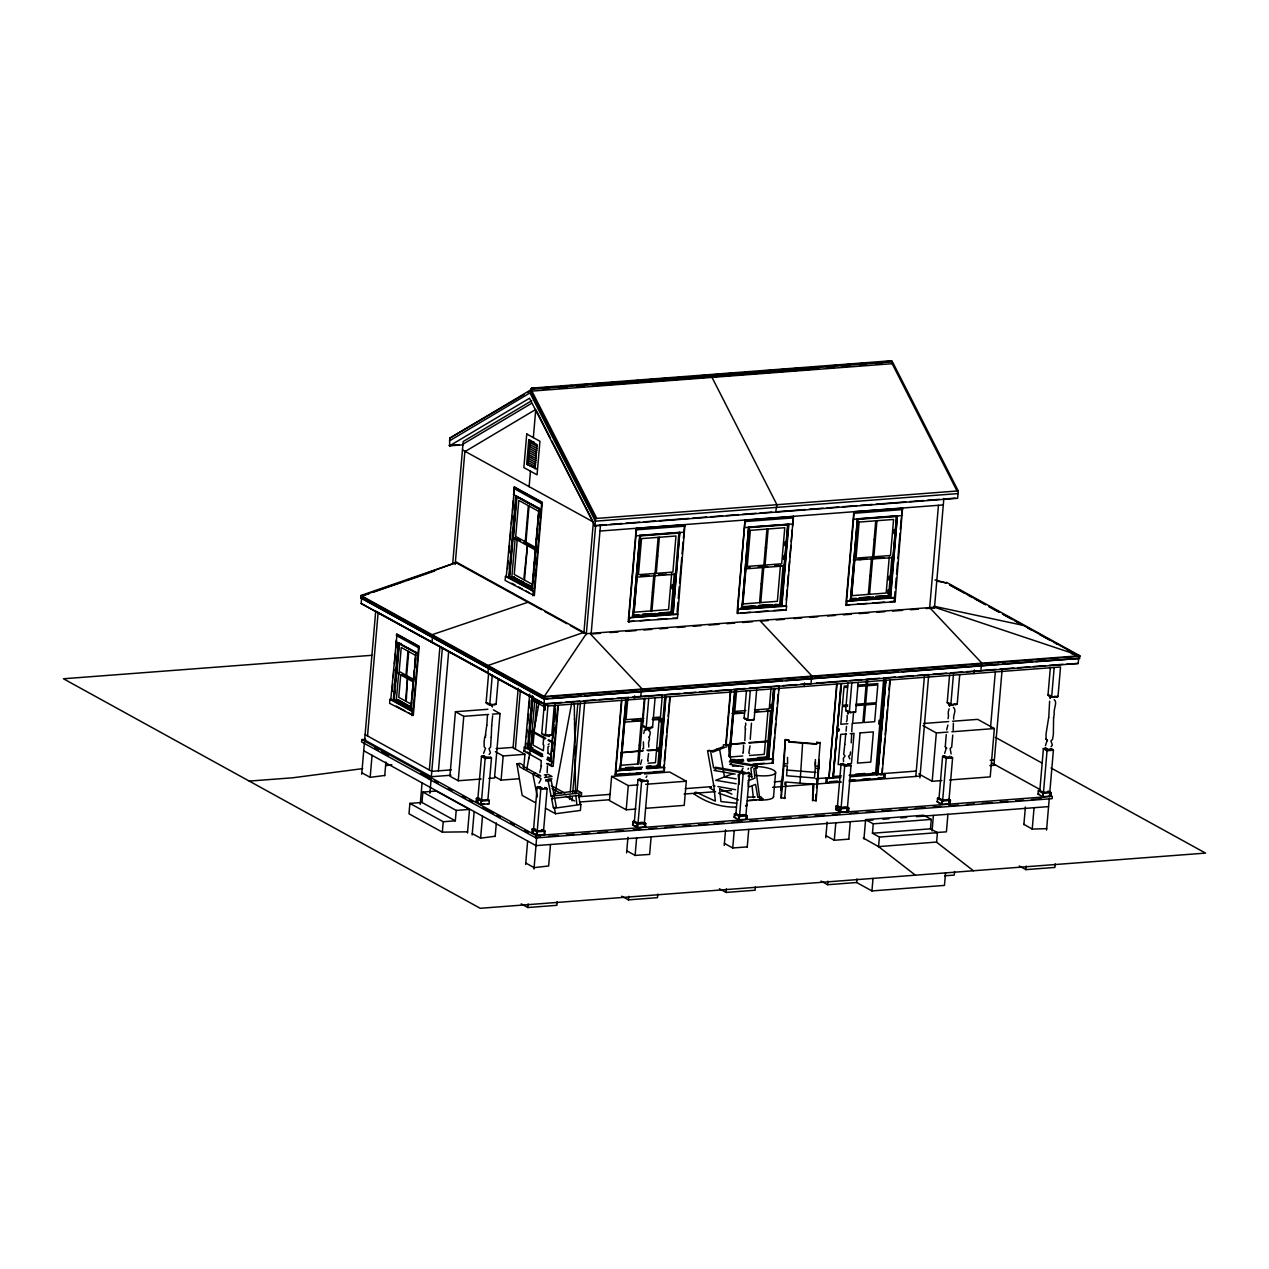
<?xml version="1.0" encoding="UTF-8"?>
<svg xmlns="http://www.w3.org/2000/svg" width="1269" height="1269" viewBox="0 0 1269 1269"><rect width="100%" height="100%" fill="white"/><g stroke="black" fill="none" stroke-linecap="round" stroke-linejoin="round"><path stroke-width="1.5" d="M851.705 733.831L851.213 742.809M953.178 730.389L953.384 723.171M553.3 793.997L577.712 790.65L581.535 792.76L581.488 795.092L551.587 798.534L553.379 807.655L554.41 808.226L580.901 804.451L580.393 810.447L555.489 813.73L545.496 808.226M739.779 774.836L739.827 772.456L741.572 771.774L715.351 767.206M711.401 751.28L723.647 746.537L723.346 744.84L728.12 744.538L731.087 761.114L757.323 765.683L757.276 768.062L753.881 768.459L754.928 778.151L747.933 780.863M492.658 715.779L491.674 725.662M852.213 723.425L851.785 731.578M953.669 719.142C952.892 714.717 957 710.545 953.4 707.309M815.919 794.299L816.078 801.009L818.759 768.411M477.572 802.103L477.699 798.042L481.57 800.089L488.137 799.629L489.295 800.485L488.993 803.848L480.84 804.467L476.145 801.881L476.446 798.534L477.699 798.042L476.145 801.881L477.572 802.103L481.49 756.451L483.505 755.801M547.161 772.599L547.383 767.586M784.845 784.639L784.988 782.101M812.874 784.337L812.588 800.723L813.952 784.29L786.066 782.053L784.702 798.502L784.48 797.44M816.744 742.698L820.234 742.968L816.728 742.079L816.586 743.824L788.699 741.588L788.842 739.859L785.352 739.573L781.26 790.682L781.672 780.261L781.498 781.815L781.212 798.217L781.53 794.949M785.352 739.573L783.909 766.032L787.383 765.905L786.59 775.756L814.476 777.976L815.269 768.142L818.759 768.824L818.886 759.877M817.855 771.996L820.202 742.365M781.514 794.965L783.893 765.619M800.009 783.179L802.642 742.714M816.586 787.652L817.379 777.929M360.682 598.175L360.919 595.494L456.824 562.357L586.341 633.707L934.523 607.216L1079.792 655.74L1079.554 658.421L544.036 699.156L361.268 598.127M1078.666 657.961L1078.19 663.481L543.846 704.136L361.173 603.521L361.649 598M361.792 739.573L361.586 741.921L535.93 837.937L1052.144 798.661L1052.334 796.313L536.137 835.573L361.792 739.573L365.694 739.272M361.713 774.169L364.441 742.349M367.534 735.972L378.13 612.451M370.215 776.818L372.055 755.325M390.82 699.251L397.007 634.103L419.23 646.333L413.297 715.478L389.631 703.343L389.9 699.409L390.82 699.251L411.219 710.117L411.806 702.423M384.729 775.708L385.903 762.034M392.089 691.383L392.771 683.483M393.279 677.567L393.945 669.651M394.469 663.735L395.309 653.852M395.817 647.92L396.499 640.02M393.247 700.599L398.196 642.875L416.169 652.393M397.403 658.214L398.72 642.828L397.483 658.214M414.265 670.365L410.855 709.26L394.183 700.076L399.021 643.684L416.058 652.837M414.392 672.316L413.551 682.04L396.896 672.856L399.386 643.669L401.21 643.526M396.372 699.917L398.704 672.649M400.671 675.171L398.767 697.316L411.315 704.232M405.953 675.171L408.015 651.187M406.651 675.568L408.713 651.568M405.699 699.267L407.603 677.059L406.239 701.44M396.404 634.151L418.627 646.381L413.044 711.497L410.617 710.164L416.089 652.393M414.598 666.479L415.597 654.804M412.298 696.649L413.123 687.021M414.773 667.78L415.677 658.151M411.87 715.589L412.124 711.655L413.044 711.497M421.974 802.468L422.878 792.062L456.206 810.415L455.317 820.821L421.974 802.468L409.887 803.388L408.999 813.794L442.342 832.147L467.595 831.829M432.491 637.022L432.015 642.542L432.935 642.479M463.391 444.784L449.607 445.831L449.718 438.17L530.204 390.233L595.573 518.498L594.939 525.889L957.619 498.289L958.254 490.913L892.868 362.633M420.229 804.356L422.069 782.878M429.35 770.013L439.946 646.508M429.905 793.315L431.127 779.071L420.864 773.424M442.373 647.84L431.333 776.723L364.647 740.001L375.703 611.119L547.938 705.992L1060.535 666.986L1057.997 696.522L1055.998 697.189M452.747 563.166L463.185 441.517L531.743 400.687M455.174 564.515L464.882 451.256M438.439 770.854L448.591 652.393M456.824 562.357L406.968 580.25M442.342 832.147L443.23 821.741L409.887 803.388M487.883 709.276L455.428 711.735L449.908 776.184L458.236 780.768L481.157 779.023M458.236 780.768L463.772 716.335L455.428 711.735M467.484 833.019L469.514 809.4L436.171 791.047L422.878 792.062M472.147 835.002L474.162 811.557M488.406 667.811L487.93 673.331L544.227 703.772L561.929 702.423M488.628 673.22L486.09 702.756L487.185 703.883M483.568 753.437L485.519 748.298L484.155 746.791L484.139 741.699L484.726 737.226L485.646 737.178M484.393 803.864L480.84 804.467L481.57 800.089M481.395 802.214L485.139 758.465L484.06 757.339M491.658 705.12L489.739 704.771L492.277 675.235M480.65 837.635L482.506 816.157M506.299 576.364L514.548 487.042L542.339 502.334L534.344 595.653L505.125 580.456L505.459 576.427L509.329 577.649M507.552 568.686L508.219 560.898M508.885 553.125L509.551 545.353M510.059 539.515L510.725 531.743M511.391 523.97L512.057 516.197M512.549 510.36L513.39 500.652M513.882 494.815L514.548 487.042M487.899 799.819L491.484 757.99L490.405 756.863M498.289 678.677L496.084 704.279L494.085 704.929M508.726 577.696L515.753 495.814L539.277 508.377M512.676 538.659L509.25 577.665L532.25 590.275L539.198 508.393M512.93 534.757L516.356 495.767M538.706 510.836L531.885 589.419L509.662 577.189L516.562 496.623L538.802 508.869M535.629 550.127L513.406 537.882L516.943 496.607M493.371 709.894L500.034 713.575L494.513 778.008L488.787 778.452M517.34 538.342L514.246 574.429L532.457 584.454M531.584 388.124L531.885 391.09L892.155 363.695L892.313 361.855L891.837 360.713L531.584 388.124L530.807 390.503L527.412 392.518M526.698 464.2L536.248 468.705L526.698 464.2L528.761 440.042L534.138 442.231M495.164 836.525L496.338 822.867M527.904 464.105L529.982 439.946M519.227 778.738L501.096 780.118L503.174 755.959L495.354 751.66M529.125 486.709L530.458 471.196M533.345 437.631L535.756 409.443L465.231 451.447M525.255 541.736L528.348 505.649M525.953 542.117L529.046 506.03M523.954 577.807L527.587 543.989M524.494 580.076L527.428 545.908M535.026 468.784L537.104 444.626L528.761 440.042M513.104 747.52L518.18 688.29M515.341 749.313L520.417 690.13M527.952 602.252L432.11 634.706L432.459 637.339M532.853 582.487L533.678 572.731M534.011 568.829L534.852 559.09M536.184 543.481L535.359 553.236L536.105 545.432M537.485 528.507L536.517 539.595L537.437 529.839M532.917 582.487L533.599 574.683M534.09 568.829L534.931 559.074M505.459 576.427L534.075 591.671L541.736 502.381L513.945 487.09M541.308 760.654L523.875 751.026L524.303 747.076L528.158 748.298M525.128 747.013L529.665 694.08M523.653 769.173L524.922 754.309L512.422 747.425L496.1 748.662M525.556 749.027L526.064 743.174M526.556 737.305L527.222 729.501M527.73 723.631L528.57 713.86M529.078 708.007L529.744 700.187M527.555 748.345L532.092 695.428M529.173 736.543L528.094 748.313L542.894 756.419M529.427 732.625L531.695 707.134M531.949 703.216L532.536 697.331M542.244 755.356L528.491 747.822L532.885 696.538L528.57 747.822M544.893 707.071L532.932 700.472L533.266 696.522M536.866 700.932L533.075 745.077L543.322 750.709L543.814 745.077M525.636 864.459L527.65 841.014M531.822 832.638L532.108 829.291L533.377 828.8L537.231 830.846L543.592 830.354L544.956 831.243L544.671 834.605L536.501 835.224L531.822 832.638L535.677 834.193M544.306 698.616L544.227 703.772M533.25 832.861L537.168 787.208L539.166 786.558M542.846 734.64L541.768 733.514L544.29 703.978M557.154 901.736L556.853 905.32L527.825 907.525L528.142 903.94M539.801 772.456L541.451 765.715M541.213 760.718L541.038 766.095M543.116 744.697L543.751 737.178M535.93 837.937L536.137 835.573M536.501 835.224L537.231 830.846L536.898 834.875M533.979 869.043L536.708 837.223L540.642 836.921M537.215 831.068L540.8 789.223L539.722 788.097M547.336 735.877L545.416 735.528L547.938 705.992M549.08 735.211L548.969 736.559L549.509 735.449M547.97 753.088L547.97 746.87L548.938 746.346M543.56 830.576L547.161 788.747L546.067 787.621M554.283 705.501L551.761 735.037L549.747 735.687M557.789 705.469L552.903 762.304L550.476 760.972L555.346 704.121M553.839 724.551L550.794 760.068L547.304 758.18M554.093 720.618L555.188 708.768M551.841 751.121L552.681 741.334M553.871 727.613L553.03 737.416L553.934 727.597M555.203 711.925L554.363 721.728L555.124 713.876M551.92 751.121L552.602 743.285M552.903 762.304C550.968 761.812 550.572 767.856 553.173 766.286L558.36 705.723M550.492 844.504L548.652 865.981L534.09 867.631L525.763 863.031M569.607 799.47L569.908 795.901M570.241 791.951L577.855 703.153M583.851 633.326L593.384 522.019M572.033 800.818L572.335 797.233M572.684 793.284L580.456 702.518M586.278 634.659L595.653 525.303M577.078 790.984L584.692 702.201M590.513 634.072L642.177 689.019L641.606 691.526M591.1 634.326L600.523 524.605M640.623 774.233L611.61 776.438L609.532 800.612L626.204 809.796L635.88 809.051M659.579 767.253L664.639 767.38L664.29 771.409L615.116 774.645L621.477 700.393M628.234 621.588L636.229 528.285L684.927 524.795L677.456 618.304L628.234 621.588L634.04 621.144M641.432 769.157L615.798 770.806L621.858 700.234M677.757 614.339L628.916 617.749L636.578 528.475M616.322 771.171L615.941 775.089M629.107 621.984L629.44 618.13M625.728 699.727L620.033 770.473L626.077 699.917M632.85 617.257L639.83 535.344L679.772 532.33L673.046 614.402L677.281 614.069M626.315 700.551L620.398 769.601L641.67 767.983M640.417 535.994L633.517 616.544L672.205 613.609L678.883 532.932M624.792 721.125L621.001 765.27L638.83 763.906L642.622 719.777M637.212 576.142L634.119 612.213L668.573 609.596L671.666 573.509M627.806 698.584L625.998 719.697L643.827 718.333M634.373 699.409L634.69 695.824M626.204 809.796L628.282 785.622L611.61 776.438M626.6 852.895L627.949 837.27M641.781 689.368L640.639 696.443M637.625 764.001L641.4 719.872M650.743 610.96L653.836 574.873M642.622 718.428L644.287 698.933M651.949 610.865L655.042 574.778M655.058 573.429L658.151 537.358M634.373 821.392L637.958 779.547L639.973 778.896M644.938 698.283L642.574 725.852L643.653 726.963M656.263 573.334L659.357 537.263M657.786 894.09L657.485 897.659L628.472 899.864L628.774 896.295M643.431 741.873L643.557 748.631L642.669 748.805M645.175 728.898L645.318 730.325M637.308 827.562C635.388 822.074 642.717 821.202 645.762 823.581L645.477 826.944L637.308 827.562L632.628 824.977L632.914 821.614L634.389 821.17L638.037 823.169L637.688 827.198M635.103 855.528L636.61 837.952M638.021 823.391L641.606 781.561L640.528 780.435M648.142 728.2L646.207 727.851L648.745 698.315M649.538 729.247L649.093 730.627M648.681 747.013L648.776 745.426C647.634 741.112 650.823 739.256 648.903 737.035M648.538 753.564L647.713 760.353M648.062 761.368L647.666 760.305M644.208 824.818L647.951 781.069L646.873 779.943M655.09 697.839L652.567 727.375L650.553 728.025M659.245 718.508L655.454 762.653L648.062 763.208M662.259 695.967L660.451 717.064L653.059 717.635M657.961 751.565L658.294 747.631M660.499 721.966L660.832 718.016M671.92 588.753L672.253 584.819M651.124 836.842L649.617 854.418L635.119 855.401L626.791 850.817M670.936 612.911L674.315 573.588M647.428 767.507L659.071 766.65L664.94 695.523M665.638 696.697L659.626 767.285L646.286 768.268M673.046 614.402L679.724 532.314M659.928 767.444L665.971 696.887M663.639 769.014L663.973 765.096M664.306 761.194L665.305 749.471M665.638 745.553L666.479 735.798M666.812 731.88L667.827 720.158M668.16 716.255L669.826 696.713M677.091 612.086L677.916 602.363M678.249 598.476L679.248 586.817M679.581 582.915L681.754 557.646M682.087 553.76L683.087 542.101M683.42 538.215L684.419 526.556M664.163 767.126L670.206 696.554M644.493 773.947L669.635 772.028L686.307 781.212L684.229 805.371L645.54 808.321M725.757 744.871L730.452 690.162M726.122 744.887L730.817 690.003M786.59 606.17L737.733 609.485L745.03 520.004L737.035 613.308L786.209 610.088L786.59 606.17L781.498 605.932M729.04 756.15L734.545 691.446M748.631 527.063L741.953 609.152L748.631 527.063L788.874 524.224L781.847 606.122M729.342 756.324L735.068 690.193M729.532 757.371L735.243 690.273M746.013 567.862L742.92 603.949L777.374 601.316L780.467 565.244M736.607 690.304L734.799 711.417L745.886 710.577M724.234 845.471L725.567 829.847M755.404 886.666L755.103 890.235L726.09 892.44L726.391 888.871M747.251 846.883L732.736 847.978L734.228 830.529M735.925 813.667L739.51 771.822L741.524 771.171M746.473 690.558L744.11 718.127L745.204 719.237M743.571 745.315L743.285 752.152M738.859 819.837C736.94 814.349 744.268 813.477 747.314 815.856L747.013 819.219L738.859 819.837L734.164 817.252L734.465 813.889L735.941 813.445L739.589 815.444L739.24 819.473M739.573 815.666L743.158 773.836L742.079 772.71M749.678 720.475L747.758 720.126L750.296 690.59M759.544 602.68L762.637 566.593L758.941 566.878M763.859 565.149L766.952 529.078M760.75 602.585L763.843 566.497M750.233 739.288L751.47 723.171M765.064 565.07L768.157 528.983M749.614 753.643L748.805 752.945L750.074 745.839M745.76 817.093L749.503 773.344L748.424 772.218M756.641 690.114L754.103 719.65L752.105 720.3M747.235 846.994L748.742 829.418M768.046 710.228L764.255 754.373L749.487 755.499M771.06 687.687L769.252 708.8L754.484 709.91M770.68 710.323L766.619 757.688L747.282 759.148M770.854 708.388L771.187 704.438M779.737 604.631L783.116 565.324M783.607 559.47L783.956 555.536M784.797 545.702L785.13 541.768M754.309 712.258L771.726 710.926L773.582 689.226M745.458 568.877L784.147 565.942L787.684 524.652M748.488 759.83L767.888 758.37L773.757 689.305M749.884 764.906L773.138 763.081L773.44 759.116L768.379 758.973L774.439 688.417M788.525 524.034L781.545 605.947L737.733 609.485M768.728 759.163L774.788 688.607M774.455 737.289L772.266 762.685L773.091 763.145M774.788 733.371L775.613 723.6M775.962 719.697L776.961 707.975M777.294 704.073L778.135 694.302M778.468 690.384L778.801 686.481M786.225 599.92L787.05 590.196M787.383 586.31L788.398 574.651M788.731 570.764L789.556 561.041M789.889 557.154L790.888 545.48M791.221 541.593L792.221 529.934M792.554 526.048L793.395 516.324L786.082 605.805M772.964 758.846L779.182 686.323M773.535 796.678L775.613 772.504M804.229 686.497L804.53 683.055M811.652 676.44L811.002 683.801L800.612 684.277M826.912 782.529L827.245 778.5L826.214 777.913L825.865 781.942L826.912 782.529L840.443 781.498M836.652 684.197L828.974 777.929L833.21 777.611L841.252 683.721M828.974 777.929L837.032 683.912M825.786 837.746L827.118 822.122M845.836 605.043L853.831 511.724L902.545 508.25L895.073 601.76L845.836 605.043L849.707 604.742M895.359 597.778L846.534 601.205L854.18 511.915M840.95 683.547L833.21 777.611M832.861 777.421L841.458 684.039M850.452 600.713L857.479 518.815M858.018 519.449L851.118 599.999L889.807 597.049L896.66 516.483L895.454 515.801M854.814 559.581L851.721 595.669L886.174 593.051L889.268 556.964M945.548 872.882L944.469 885.413L871.946 890.933L856.654 882.51L827.642 884.715L827.943 881.146M848.802 839.158L834.304 840.252L835.795 822.804M839.57 811.081L837.143 809.749L841.046 764.097L843.06 763.446M848.025 682.833L845.662 710.402L846.74 711.528M843.552 761.559L843.314 758.386L845.075 755.927L843.711 754.436L844.757 744.427M846.074 731.118L846.518 726.423M840.395 812.112C838.492 806.624 845.804 805.752 848.85 808.131L848.564 811.494L840.395 812.112L835.716 809.527L836.001 806.164L837.477 805.72L841.125 807.718L840.792 811.748M841.109 807.941L844.694 766.111L843.615 764.985M851.229 712.766L849.31 712.401L851.832 682.865M853.609 711.623L852.609 723.362L862.888 722.584L864.395 704.961L855.829 705.612M847.137 811.272L847.708 807.274L848.564 811.494L847.137 811.272L851.039 765.619L849.96 764.493M858.177 682.389L855.655 711.925L853.64 712.575M868.345 594.4L871.438 558.312M869.566 594.304L872.66 558.233M872.66 556.885L875.753 520.798M848.787 839.269L850.293 821.693M873.865 556.79L876.958 520.702M866.489 680.581L866.156 684.483L857.59 685.133M867.695 680.485L867.361 684.403L877.942 683.594M856.654 882.51L856.972 878.925M863.967 838.904L865.617 819.631L923.642 815.221L931.287 819.425L930.478 828.831L937.426 832.654L936.617 842.045L878.576 846.629L863.317 838.048M887.665 593.813L888.014 589.895M888.855 580.06L889.188 576.126M888.538 596.351L891.917 557.043M893.931 533.503L894.264 529.57M878.719 724.107L879.052 720.221M853.228 560.026L892.948 557.662L896.485 516.388M894.883 597.525L890.315 597.651L897.326 515.753L857.432 518.799L850.42 600.681M883.605 679.962L875.594 773.297L849.104 775.311M890.648 597.842L897.373 515.785M876.895 775.058L885.159 678.788M937.426 832.654L879.401 837.064L872.453 833.241L873.262 823.835L865.617 819.631M890.235 679.867L882.161 773.884L877.593 774.011L878.1 768.142M878.434 764.239L880.607 738.812M880.94 734.894L881.955 723.156M882.288 719.253L883.129 709.466M883.462 705.548L885.635 680.121L877.64 774.042M877.942 774.201L885.984 680.311M895.073 601.76L894.201 601.363L895.026 591.64M895.359 587.753L896.2 578.029M896.533 574.143L897.532 562.484M897.865 558.598L900.022 533.329M900.356 529.443L901.355 517.768M901.688 513.882L902.545 508.25M882.32 767.84L882.161 773.884M882.653 763.938L884.826 738.606M885.159 734.719L887.332 709.371M887.665 705.485L888.506 695.729M888.998 689.892L889.839 680.152M871.946 890.933L873.009 878.402M884.937 778.103L883.89 777.532L884.239 773.503L885.286 774.074L884.937 778.103L850.119 780.752M878.592 846.471L879.401 837.064M929.606 608.581L938.457 505.3M915.821 776.438L924.403 676.361M930.24 608.232L981.889 663.179L981.318 665.686M919.898 777.913L928.622 676.044M934.444 608.216L943.85 498.479M935.015 579.933L946.388 582.963L936.49 581.059M941.868 780.546L932.192 781.292L936.332 732.959L922.991 725.614M932.081 831.005L933.413 815.38M937.268 801.802L937.553 798.439L938.806 797.963L942.677 799.993L949.022 799.518L950.402 800.406L950.116 803.769L941.947 804.387L937.268 801.802L941.947 804.387L942.677 799.993L941.947 804.387M939.012 798.217L942.597 756.372L944.612 755.721M949.561 675.108L947.213 702.677L948.292 703.803M945.262 746.711L946.626 748.202L945.262 746.711L946.246 734.577M946.357 747.917L944.675 753.358M942.661 800.216L946.246 758.386L945.167 757.26M952.781 705.041L950.846 704.676L953.384 675.14M947.927 814.27L946.42 831.845L935.539 832.559M949.006 799.74L952.591 757.894L951.512 756.768M959.729 674.664L957.207 704.2L955.192 704.85M954.589 871.502L954.272 875.087L944.628 875.816M974.1 673.569L974.402 669.984M981.349 665.368L980.874 670.889L966.534 671.65M990.581 727.074L995.293 672.189M952.543 721.268L977.685 719.364L994.357 728.549L990.217 776.882L949.593 779.959M993.913 765.27L1002.113 669.715M1023.48 625.427L934 606.265M1023.877 824.612L1025.384 807.036M1055.221 863.856L1054.92 867.425L1025.907 869.63L1026.209 866.061M1032.22 829.196L1034.061 807.718M1038.058 794.124L1038.343 790.777L1039.612 790.286L1043.483 792.332L1049.828 791.84L1051.192 792.744L1050.906 796.091L1042.753 796.71L1038.058 794.124L1039.485 794.346M1039.819 790.539L1043.404 748.71L1045.418 748.044M1050.367 667.431L1048.004 695L1049.098 696.126M1046.068 739.034L1047.433 740.541L1046.068 739.034L1046.053 733.942L1048.686 717.429M1047.163 740.239L1045.482 745.696M1043.134 796.361L1043.483 792.332M1043.467 792.554L1047.052 750.709L1045.973 749.582M1053.571 697.363L1051.652 697.014L1054.19 667.478M1046.56 830.053L1049.289 798.233M1049.812 792.078L1053.397 750.233L1052.318 749.107M640.639 764.35L641.733 759.83M487.455 715.367L486.82 725.265M948.07 718.698C949.307 714.114 947.134 714.05 949.117 708.848M480.84 804.467L481.506 800.136M845.757 733.355L844.821 744.427M946.658 729.865L947.88 725.091M1042.753 796.71L1043.419 792.379M526.921 768.3L528.729 758.973M528.65 758.925L528.856 757.752M529.506 754.23L530.585 748.377M531.235 744.855L531.441 743.682M533.17 734.307L531.537 743.729M533.821 730.785L534.027 729.612M535.534 721.411L535.756 720.237M536.39 716.715L536.613 715.557M538.119 707.341L538.342 706.167M538.976 702.661L539.198 701.487M526.794 769.522L527.016 768.348M528.951 757.799L529.601 754.278M530.664 748.424L531.314 744.903M533.25 734.354L533.9 730.833M534.122 729.659L535.629 721.458M535.835 720.284L536.486 716.763M536.692 715.605L538.199 707.388M538.421 706.214L539.071 702.709M554.632 795.013L571.542 703.803M538.992 783.132L540.832 779.674M937.553 798.439L939.028 797.995L937.553 798.439L942.232 801.025L942.629 800.057M633.659 822.407L632.628 824.977L636.483 826.531M646.904 776.025L646.048 777.453M748.028 769.331L748.456 768.3M951.115 753.881L950.116 748.488L951.671 747.219L952.765 735.084M533.377 828.8L532.108 829.291L536.803 831.861L537.231 830.846M735.592 817.474L734.164 817.252L735.941 813.445L734.465 813.889L739.145 816.475L739.589 815.444M781.339 797.931L784.861 798.138M547.32 765.937L547.431 767.079M643.7 733.419L644.176 732.054M549.207 743.84L548.113 744.697M649.252 737.416C649.918 733.91 651.473 732.118 648.76 730.484M586.341 633.707L544.258 696.475L544.036 699.156L548.176 698.632M745.553 723.124C746.854 724.9 743.904 726.042 745.601 729.278M847.105 715.399C847.327 716.811 847.169 720.76 846.471 721.791M737.86 613.768L738.209 609.739M846.661 605.487L847.01 601.458M735.782 807.068C720.919 807.433 706.135 802.468 694.048 793.918L695.571 792.142A6.9 5.837 68.8 0 1 696.744 792.49L715.351 801.151L713.844 785.812L707.594 750.931L709.339 750.249M533.25 591.735L532.901 595.748M850.531 751.946L850.135 754.944L848.564 756.213L849.849 758.91M486.773 725.186L485.377 735.338M488.771 703.66L492.34 704.914M485.773 734.957L485.266 736.781M484.139 755.959L485.155 757.07L488.962 757.101M489.152 754.452L490.437 752.945L489.009 748.567L490.564 747.298L491.198 737.21M544.449 734.418L548.002 735.671M539.801 786.717L542.212 788.033M645.239 726.74L646.191 727.787L649.76 727.819M644.017 730.849L645.604 730.23M746.791 719.015L747.742 720.062L751.311 720.094M745.363 729.12L744.84 740.636M848.326 711.29L850.595 712.543M949.878 703.565L952.147 704.818M1050.684 695.904L1052.937 697.141L1055.221 696.269M1046.053 748.202L1048.448 749.535L1050.875 748.599M1051.065 746.695L1052.35 745.189L1050.922 740.81L1052.477 739.557L1053.365 734.529L1053.587 717.826M743.206 752.152L742.952 753.421M491.246 737.257L491.674 725.567M1053.571 717.905L1054.206 714.59C1053.413 708.07 1057.743 702.439 1054.206 699.647M524.002 394.548L449.718 438.17M449.48 440.851L529.966 392.914L595.351 521.178L958.016 493.593M449.607 445.831L529.506 398.244L594.939 525.889M462.947 444.198L531.521 403.368M707.594 750.931L712.385 750.629M726.376 745.22L728.12 744.538M712.655 752.136L726.645 746.711M715.779 769.744L714.035 770.426L735.116 774.09M731.531 763.652L729.786 764.319L743.19 766.666M733.228 773.535L715.748 780.308L736.163 783.75M752.612 767.317L750.851 767.999L751.898 777.643M757.323 765.683L755.563 766.349L729.342 761.797M694.048 793.918L695.793 793.236M711.544 787.145L709.783 787.827L713.162 790.095M745.601 806.021L747.346 805.339L746.458 803.832M747.219 800.945L763.097 799.248L760.94 796.932A4.679 3.95 68.8 0 0 759.496 796.615L755.626 767.777M362.712 595.542L401.432 582.17M363.68 595.526L369.279 593.591M373.023 592.29L434.68 570.987M583.93 632.359L488.01 665.495L488.375 668.128M484.663 756.213L481.49 756.451L485.139 758.465L487.153 757.815M540.34 786.97L537.168 787.208L540.8 789.223L542.815 788.572M639.132 779.658L637.958 779.547L641.606 781.561L643.621 780.895M740.684 771.933L739.51 771.822L743.158 773.836L745.173 773.17M842.219 764.208L841.046 764.097L844.694 766.111L846.709 765.445M943.771 756.483L942.597 756.372L946.246 758.386L948.26 757.72M1046.576 748.456L1043.404 748.71L1047.052 750.709L1049.066 750.058M487.915 799.597L489.295 800.485L481.125 801.104L476.446 798.534L477.921 798.074M535.867 773.329L532.869 774.074L537.326 796.932M649.76 729.643L645.953 729.612M953.447 704.818L954.415 703.93M535.486 802.722L522.146 795.377L516.927 763.89L519.973 763.335L522.4 764.668M548.176 781.117L551.222 780.546L554.204 795.774L551.127 796.202L548.176 781.117L545.749 779.769L546.051 781.339M547.288 779.547L551.967 778.833M553.379 807.655L556.361 807.227L554.648 798.122M758.878 799.819L763.097 799.248M536.454 776.009L540.372 775.47M544.274 774.931L548.192 774.407L552.015 776.501L544.496 777.532M551.127 796.202L581.535 792.76M362.744 768.617L292.774 777.786L249.247 781.085M386.062 765.556L391.883 764.795M384.745 775.438L370.167 777.342L361.839 772.758M495.18 836.255L480.618 838.174L472.274 833.574M745.902 805.529L747.346 805.339M594.225 385.697L818.616 368.692M826.516 368.042L834.415 367.407M842.315 366.757L850.214 366.122M865.997 364.822L860.081 365.313L864.157 364.869M875.864 364.029L881.796 363.537L875.943 363.949M811.113 368.993L815.047 368.692M826.833 367.772L832.734 367.312M842.553 366.551L848.438 366.091M530.965 388.663L536.835 388.203M544.671 387.616L554.458 386.871M560.327 386.426L572.081 385.522M577.95 385.078L587.737 384.333M593.622 383.888L605.361 383M611.23 382.556L621.033 381.81M626.902 381.366L638.64 380.462M644.525 380.018L656.263 379.13M660.181 378.828L671.936 377.94M677.805 377.48L687.592 376.734M693.477 376.29L705.215 375.402M711.084 374.958L720.887 374.212M726.756 373.768L738.495 372.864M744.38 372.42L754.167 371.674M760.036 371.23L771.79 370.342M777.659 369.898L789.413 368.993M793.331 368.692L805.069 367.804M810.939 367.36L820.742 366.614M826.611 366.17L838.349 365.266M844.234 364.822L854.021 364.076M859.89 363.632L871.644 362.744M877.514 362.3L889.268 361.395M532.044 389.25L892.313 361.855M449.083 445.546L458.934 444.8M595.573 518.498L958.254 490.913M594.415 525.588L606.249 524.7M610.183 524.398L622.016 523.494M625.95 523.193L639.75 522.146M643.7 521.845L655.518 520.94M659.468 520.655L689.035 518.402M692.969 518.101L706.77 517.054M710.719 516.753L722.537 515.848M726.487 515.547L738.304 514.643M742.254 514.357L756.054 513.295M759.988 512.993L771.822 512.105M805.323 509.551L775.756 511.804L776.914 504.697L712.02 377.385M809.273 509.25L823.058 508.203M827.007 507.901L838.825 506.997M842.775 506.696L856.575 505.649M860.509 505.348L872.342 504.459M876.276 504.158L905.844 501.905M909.794 501.604L923.594 500.557M927.528 500.256L939.361 499.351M943.295 499.05L955.129 498.162M599.967 531.045L943.295 504.919M513.406 537.882L515.214 537.739L511.851 577.014L532.377 588.308M745.379 520.195L793.744 516.515M636.467 529.823L684.816 526.143M745.268 521.543L793.617 517.863M854.069 513.263L902.418 509.583M635.943 535.867L684.308 532.187M744.744 527.587L793.109 523.907M853.545 519.307L901.91 515.626M640.195 535.883L679.105 533.059M749.011 527.603L787.906 524.779L781.006 605.329L742.27 608.248L749.218 527.714M857.812 519.322L896.707 516.499M656.533 556.155L657.739 556.06M765.334 547.875L766.539 547.78M874.135 539.595L875.356 539.499M509.662 577.189L513.961 576.856M512.438 577.347L513.644 577.252M640.908 575.856L646.444 575.428M658.738 574.508L662.434 574.222M774.931 565.657L778.627 565.387M858.51 559.296L862.206 559.026M874.5 558.09L880.036 557.662M641.416 576.142L649.157 575.555M658.833 574.825L666.574 574.238M746.362 568.163L750.233 567.862M757.958 567.275L767.634 566.545M775.375 565.958L784.147 565.942M859.034 559.597L866.759 558.994M874.5 558.408L884.176 557.678M636.657 577.157L675.346 574.222M361.173 603.521L485.456 671.396M652.361 592.163L653.567 592.068M761.162 583.883L762.368 583.788M869.963 575.603L871.168 575.507M642.637 614.307L652.314 613.562M660.054 612.975L669.731 612.245L672.205 613.609M743.713 606.614L753.374 605.884M759.179 605.44L768.855 604.694M860.255 597.747L869.915 597.017M885.397 595.843L875.721 596.573L888.046 595.907M633.152 615.132L638.894 614.862M642.637 614.577L655.787 613.577M658.294 613.228L670.429 612.451M755.198 606.011L742.762 607.391M758.957 605.725L772.091 604.726M775.2 604.377L780.102 604.663L741.064 607.581M850.753 598.587L856.496 598.302M858.843 598.016L873.389 597.017M632.248 615.862L671.301 612.943M850.214 599.317L888.903 596.382M628.916 617.749L672.744 614.228M846.534 601.205L890.346 597.683M639.83 620.715L649.506 619.97M657.247 619.383L666.923 618.653M672.713 618.209L677.408 618.368M740.906 613.022L750.566 612.277M756.372 611.848L767.983 610.96M773.789 610.516L783.449 609.786M857.447 604.155L867.108 603.425M872.913 602.981L884.525 602.093M890.33 601.649L894.201 601.363M592.496 633.913L600.396 633.326M610.278 632.565L618.177 631.962M626.077 631.359L635.943 630.614M643.843 630.011L651.743 629.408M659.642 628.805L667.542 628.218M677.424 627.457L685.323 626.854M693.223 626.251L701.122 625.649M709.022 625.062L718.904 624.3M726.804 623.698L734.703 623.095M742.603 622.508L752.469 621.747M768.284 620.541L760.385 621.144L812.033 676.107L811.462 678.598M776.184 619.954L784.083 619.351M793.966 618.59L801.865 617.987M809.765 617.4L817.664 616.797M827.531 616.036L835.43 615.433M843.33 614.831L851.229 614.244M859.129 613.641L869.011 612.879M876.911 612.277L884.81 611.69M892.71 611.087L902.592 610.326M910.492 609.723L918.391 609.136M926.291 608.533L934.46 607.899M371.769 655.312L63.45 678.772L480.205 908.287L1205.55 853.101L1051.002 767.983M396.896 672.856L398.704 672.729M397.594 699.647L395.785 699.79L412.457 708.974M394.183 700.076L398.482 699.742M396.959 700.25L398.165 700.155M552.063 698.331L581.265 696.11M585.152 695.824L781.831 680.85M785.781 680.549L898.373 671.999M902.322 671.698L998.83 664.353M1002.732 664.052L1031.919 661.831M1035.821 661.53L1079.554 658.421M532.932 700.472L534.741 700.329L530.68 747.663L542.656 754.246M488.565 704.644L496.084 704.279L494.926 704.168M565.863 702.122L579.647 701.075M583.581 700.789L595.383 699.885M599.317 699.584L613.086 698.537M617.02 698.236L628.837 697.331M632.771 697.046L662.355 694.793M666.304 694.492L680.136 693.429M684.086 693.144L695.935 692.239M699.885 691.938L711.735 691.034M715.684 690.733L729.516 689.686M733.466 689.384L745.315 688.48M749.265 688.179L778.88 685.926M782.846 685.625L796.662 684.578M816.427 683.071L846.042 680.818M849.992 680.517L861.841 679.613M865.791 679.312L879.623 678.265M883.573 677.963L895.422 677.059M899.372 676.758L913.204 675.711M917.154 675.409L929.003 674.505M932.953 674.204L946.769 673.157M950.719 672.856L962.568 671.951M982.317 670.444L996.086 669.397M1000.02 669.096L1013.804 668.049M1017.738 667.748L1029.54 666.859M1033.474 666.558L1045.275 665.654M1049.209 665.353L1062.994 664.306M1066.928 664.02L1078.19 663.481M844.091 686.164L847.613 685.894M463.772 716.335L488.581 714.447M492.404 714.146L500.034 713.575M847.502 687.243L843.964 687.512L842.442 705.294L847.74 704.898M857.479 686.481L866.029 685.831L864.506 703.613L855.941 704.263M632.168 720.57L637.72 720.142M737.289 712.575L733.593 712.861L729.802 756.99L742.73 756.007M632.866 720.84L642.526 720.11M652.203 719.364L658.008 718.936M731.991 713.305L741.667 712.559M755.198 711.544L759.068 711.243M766.809 710.656L771.726 710.926M624.237 722.156L643.573 720.681M653.249 719.951L662.91 719.206L661.879 718.635L657.818 765.953L646.207 766.841M733.038 713.876L744.633 712.988M847.629 706.23L842.33 706.643L840.824 724.266L847.866 723.727M533.281 731.293L531.473 731.42L545.147 738.955M532.647 731.88L533.852 731.785M544.242 735.401L551.761 735.037L550.587 734.925M645.049 727.74L652.567 727.375L651.394 727.248M746.584 720.015L754.103 719.65L752.929 719.523M848.136 712.29L855.655 711.925L854.481 711.798M949.688 704.565L957.207 704.2L956.033 704.073M1050.478 696.887L1057.997 696.522L1056.823 696.411M528.491 747.822L532.806 747.504M523.954 751.105L525.382 750.994M639.243 745.204L640.448 745.109M923.531 723.489L948.673 721.569M503.174 755.959L524.922 754.309M485.139 758.465L491.484 757.99L489.564 757.625M846.439 733.942L840.728 734.386L838.143 764.588L843.853 764.16M850.23 733.656L854.037 733.371L851.451 763.573L847.644 763.859M643.05 750.471L622.207 752.612M646.92 750.185L657.881 749.9M744.11 742.793L731.023 744.332M749.091 742.524L767.491 741.112M620.7 752.723L642.86 751.042M647.951 750.756L659.563 749.868L658.516 749.297M729.675 744.538L745.157 743.364M749.027 743.063L768.364 741.604L767.317 741.017M550.476 760.972L551.412 757.006L551.016 760.924L547.732 759.132M451.352 769.871L431.793 771.362L365.107 734.624M936.332 732.959L947.943 732.07M951.813 731.785L994.357 728.549M429.509 776.866L451.003 775.232M429.319 779.214L431.127 779.071M625.649 767.65L633.564 767.158M647.111 766.127L650.981 765.826M730.77 759.75L734.624 759.465M757.672 757.609L765.572 757.117M619.129 768.903L642.352 767.142M729.865 760.48L743.412 759.449M731.087 761.146L742.73 760.29M619.684 770.283L640.623 768.728M736.083 761.432L743.729 760.877M747.489 760.575L768.427 759.005M615.798 770.806L620.033 770.473M647.222 768.713L664.639 767.38M734.751 762.05L742.492 761.463M748.298 761.019L773.44 759.116M615.116 774.645L630.582 773.456M636.388 773.027L642.193 772.583M653.789 771.695L664.29 771.409M752.929 764.16L764.525 763.272M732.467 766.222L738.272 765.794M540.8 789.223L547.161 788.747L544.718 787.399M641.606 781.561L647.951 781.069L646.032 780.721M743.158 773.836L749.503 773.344L747.584 772.995M844.694 766.111L851.039 765.619L849.12 765.27M946.246 758.386L952.591 757.894L950.671 757.545M1047.052 750.709L1053.397 750.233L1050.97 748.884M628.282 785.622L637.942 784.892M645.683 784.305L686.307 781.212M476.446 798.534L479.698 798.28M990.153 760.226L994.373 759.909M855.639 774.153L865.141 773.456M872.342 772.884L876.324 772.583M833.971 776.454L841.537 775.882M578.553 796.758L610.167 794.362M685.26 788.636L710.941 786.685M774.185 781.878L782.085 781.276M815.681 778.722L829.831 777.643M916.281 771.076L876.99 774.058L874.547 772.726M989.868 765.588L995.737 765.128M827.245 778.5L840.792 777.469M850.468 776.723L885.286 774.074M880.527 774.788L884.16 774.518M829.736 781.656L837.477 781.069M849.072 780.181L854.878 779.737M862.619 779.15L870.36 778.563M878.085 777.976L883.89 777.532M456.206 810.415L469.514 809.4M579.885 801.992L609.39 799.756M684.102 794.061L715.557 791.666M721.458 791.221L731.293 790.476M772.583 787.335L841.395 782.101M849.262 781.498L920.041 776.12M443.23 821.741L455.317 820.821M532.108 829.291L535.375 829.038M536.803 831.861L544.956 831.243L543.592 830.354M739.145 816.475L747.314 815.856L745.934 814.968M942.232 801.025L950.402 800.406L949.022 799.518L950.402 800.406M1049.828 791.84L1051.192 792.744L1043.039 793.363L1038.343 790.777L1039.612 790.286M838.968 809.273L835.716 809.527L837.143 809.749M548.525 836.319L558.392 835.573M566.275 834.97L574.159 834.367M582.043 833.765L589.926 833.162M597.81 832.575L607.677 831.814M615.56 831.227L623.444 830.624M633.31 829.863L641.194 829.276M649.078 828.673L656.961 828.07M664.845 827.467L674.711 826.722M682.595 826.119L690.479 825.516M698.362 824.913L708.213 824.168M714.13 823.724L723.996 822.978M731.88 822.375L741.731 821.614M749.614 821.027L757.498 820.424M765.397 819.822L775.248 819.076M783.132 818.473L791.015 817.87M798.899 817.268L806.798 816.665M814.682 816.078L824.533 815.317M832.416 814.73L840.3 814.127M850.167 813.366L858.05 812.779M865.934 812.176L873.818 811.573M881.701 810.97L891.568 810.225M899.451 809.622L907.335 809.019M915.219 808.416L925.085 807.671M932.969 807.068L940.852 806.481M948.736 805.878L958.603 805.117M966.486 804.53L974.37 803.927M982.254 803.325L992.104 802.579M1000.004 801.976L1007.887 801.373M1015.771 800.771L1023.655 800.168M1031.538 799.581L1041.405 798.82M873.104 819.964L535.978 845.614L363.727 750.74M882.954 819.219L888.871 818.759M900.704 817.87L906.621 817.41M916.472 816.665L1048.559 806.608M873.262 823.835L931.287 819.425M872.453 833.241L930.478 828.831M543.243 389.25L547.193 388.964M559.026 388.092L564.943 387.648M576.776 386.759L580.726 386.474M592.56 385.586L598.476 385.157M543.18 389.313L549.08 388.885M558.883 388.203L566.735 387.648M576.554 386.95L584.406 386.395M756.102 800.12L748.964 800.263M1046.671 828.641L1032.22 829.085L1023.909 824.342M748.329 797.122L755.087 796.964L753.342 797.646L752.168 786.828M736.591 803.245L720.935 801.548L719.682 788.937M745.95 772.662L741.778 771.663M644.414 780.387L640.226 779.388M716.652 749.249L719.65 749.424L724.488 776.929L736.21 778.896M785.368 740.176L788.858 740.462M788.731 741.984L816.617 744.221M784.099 763.637L787.589 763.922L787.51 757.371M818.965 766.428L815.475 766.159L815.396 759.592M786.891 770.061L815.935 772.393M812.747 800.358L816.237 800.644M1043.404 748.71L1044.577 748.821M481.49 756.451L482.664 756.578M537.168 787.208L538.326 787.335M745.585 818.997L747.013 819.219L746.156 814.999M644.049 826.722L645.477 826.944L644.382 822.693M487.566 803.626L488.993 803.848M543.243 834.383L544.671 834.605L543.814 830.386M837.254 805.688L836.001 806.164L840.681 808.75L848.85 808.131L847.47 807.243M634.167 821.138L632.914 821.614L637.593 824.2L645.762 823.581L644.604 822.724M748.091 776.041L751.803 776.66M739.827 772.456L713.606 767.888L710.624 751.311M717.937 786.542L735.655 789.715M1049.923 695.364L1048.004 695L1051.652 697.014M949.133 703.026L947.213 702.677L950.846 704.676M847.581 710.751L845.662 710.402L849.31 712.401M1051.478 749.868L1053.397 750.233M746.029 718.476L744.11 718.127L747.758 720.126M644.493 726.201L642.574 725.852L646.207 727.851M488.026 703.105L486.09 702.756L489.739 704.771M545.226 788.382L547.161 788.747M738.479 799.978L718.508 793.109M1071.322 653.614L1076.953 655.502M843.695 764.35L847.502 764.937L848.533 763.986M731.896 794.108L719.666 788.874M537.088 446.402L529.49 442.215M536.914 448.417L529.316 444.229M536.755 450.432L529.141 446.244M536.581 452.446L528.967 448.243M536.406 454.461L528.792 450.257M536.232 456.459L528.618 452.272M531.885 456.412L536.057 458.474M535.883 460.488L528.285 456.301M535.708 462.503L528.11 458.315M535.534 464.517L527.936 460.33M535.375 466.532L527.761 462.344M1049.622 701.202L1048.733 717.524M714.97 786.082L714.241 785.717A6.9 5.837 68.8 0 0 713.051 785.368M946.436 582.297L1079.792 655.74L544.258 696.475L360.919 595.494M949.815 584.85L985.791 604.663M989.217 606.55L999.496 612.213M1002.922 614.101L1013.201 619.764M1016.628 621.651L1052.461 641.384M1055.871 643.256L1079.729 656.406L544.211 697.141L360.856 596.16M949.561 584.946L964.916 593.4M968.326 595.272L971.737 597.144M975.147 599.031L985.379 604.663M988.789 606.55L999.036 612.181M1002.447 614.053L1010.965 618.749M1014.375 620.636L1022.909 625.331M1027.985 628.123L1031.38 629.995M1039.85 634.659L1050.018 640.258M1053.413 642.13L1056.791 643.986M1066.959 649.585L1075.43 654.249M891.917 557.091L892.948 557.662M887.332 595.684L889.807 597.049M785.384 609.628L786.209 610.088M639.83 535.344L632.803 617.242M995.435 737.384L1042.325 763.208M462.455 449.908L593.035 521.829L551.872 441.041M513.834 488.422L541.625 503.73M513.311 494.466L541.102 509.773M516.642 496.623L539.166 508.837M1048.067 791.015L1051.192 792.744M538.595 511.296L518.799 500.383L515.706 536.47L535.502 547.367M992.263 763.224L1040.326 789.699M516.927 538.691L520.353 540.562M523.764 542.45L534.027 548.097M918.851 773.947L932.192 781.292M520.813 580.615L524.224 582.503M527.65 584.39L531.061 586.262M513.073 576.76L531.885 587.119M512.771 576.776L532.425 587.595M511.264 576.887L532.917 588.626M531.648 590.323L534.075 591.671M511.772 583.217L515.246 585.12M518.704 587.039L522.178 588.959M525.652 590.862L529.125 592.782M1019.245 865.966L1025.907 869.63M457.11 563.246L541.514 609.723M544.893 611.595L566.926 623.713M570.304 625.585L583.867 633.057M765.413 757.006L767.888 758.37M825.96 835.668L834.304 840.252M361.617 598.318L544.29 698.933M656.596 765.286L659.071 766.65M536.454 701.281L539.864 703.153M396.277 635.483L418.516 647.729M395.769 641.527L417.993 653.773M415.486 655.296L401.242 647.444L399.18 671.444L413.424 679.296M820.98 881.051L827.642 884.715M541.768 733.514L545.416 735.528M532.98 731.309L545.813 738.368M548.668 739.764L552.634 742.127M548.018 740.35L553.141 743.174M724.409 843.393L732.736 847.978M548.097 753.342L551.285 755.103M402.035 674.553L412.044 680.073M547.78 757.07L551.206 758.957M524.303 747.076L541.657 756.641M546.876 759.496L552.078 762.368M527.127 751.946L530.601 753.865M547.954 763.415L551.428 765.334M546.527 763.526L551.729 766.397M548.795 779.214L551.222 780.546M522.669 766.048L540.816 776.041M516.927 763.89L519.354 765.239L519.671 766.809L541.102 778.611M398.18 699.774L410.934 706.992M397.292 699.679L409.776 706.547M396.087 699.758L411.886 708.467M551.269 785.622L564.816 793.093M389.98 699.314L412.203 711.56M552.078 788.572L560.755 793.347M565.974 796.218L574.651 801.009M580.901 804.451L579.87 803.88L578.807 794.743M396.198 706.072L404.748 710.767M408.174 712.655L411.584 714.542M719.412 888.776L726.09 892.44M494.847 776.676L501.096 780.118M541.831 829.529L544.956 831.243M374.704 747.996L378.13 749.884M381.541 751.771L388.377 755.531M434.585 780.974L438.043 782.894M448.433 788.604L451.891 790.508M462.281 796.234L465.739 798.138M469.197 800.041L472.655 801.945M483.045 807.671L493.435 813.381M496.893 815.301L500.351 817.204M510.741 822.915L514.199 824.834M524.589 830.545L528.047 832.448M621.794 896.2L628.472 899.864M521.162 903.861L527.825 907.525M528.459 454.286L531.885 456.412M936.601 842.219L973.434 870.756M878.576 846.629L915.409 875.182M950.069 756.261L947.657 757.196L944.866 756.213M891.663 362.728L957.048 491.008M531.41 390.138L596.779 518.402M536.644 411.188L550.08 437.535M761.337 799.93L759.195 797.598A4.679 3.95 68.8 0 0 757.752 797.297L755.61 784.385L748.615 787.081L748.107 782.418M552.174 796.773L552.634 799.105M554.41 808.226L555.489 813.73M575.777 795.235L576.824 804.308M738.146 774.55L739.192 784.194M817.87 772.551L817.95 777.516M783.021 769.76L783.084 774.74M574.334 703.581L574.349 704.723M574.365 705.881L574.397 715.066M574.492 715.113L574.54 718.587M574.556 719.729L574.603 723.203M574.667 727.819L574.508 723.156M574.73 732.435L574.571 727.771M574.746 733.593L574.794 737.051M574.857 741.667L574.698 737.003M574.92 746.283L574.762 741.619M574.936 747.441L574.984 750.915M575 752.057L575.111 760.147M575.127 761.305L575.174 764.763M575.19 765.921L575.301 773.995M575.365 778.611L575.206 773.947M575.38 779.769L575.555 792.475M574.254 704.676L574.27 705.834M574.445 718.54L574.46 719.682M574.635 732.387L574.651 733.545M574.825 746.235L574.841 747.393M574.889 750.867L574.905 752.009M575.016 760.099L575.031 761.257M575.079 764.715L575.095 765.873M575.269 778.563L575.285 779.721M544.94 703.423L544.988 706.896M545.004 708.054L545.02 709.197M545.924 775.01L545.94 776.168M544.94 709.149L544.956 710.307M818.679 762.463L818.743 767.729M815.19 762.177L815.253 767.444M783.83 759.671L783.877 764.937M817.395 778.976L817.426 783.496M782.529 776.184L782.576 780.705M756.736 766.508A16.783 4.521 4.9 0 1 775.597 772.647A16.783 4.521 4.9 0 1 755.578 775.343M751.454 774.629A16.783 4.521 4.9 0 1 749.551 774.185M742.714 771.044A16.783 4.521 4.9 0 1 743.047 768.443M773.503 796.377A16.783 4.521 4.9 0 1 760.036 800.041M394.596 690.939L393.771 700.551L394.675 690.923M397.07 662.069L394.929 687.084L397.149 662.069M492.388 705.405L492.277 706.738L492.388 705.405M526.746 433.998L523.859 467.563L537.057 474.828L539.944 441.263L526.746 433.998M538.691 514.246L537.866 523.986L538.77 514.231M641.527 538.611L638.434 574.698L672.887 572.081L675.98 535.994L641.527 538.611M750.328 530.347L747.235 566.418L781.688 563.801L784.781 527.714L750.328 530.347M859.129 522.067L856.036 558.138L890.489 555.521L893.582 519.449L859.129 522.067M847.66 712.766L848.025 713.797L847.66 712.766M860.081 732.911L857.495 763.113L870.788 762.098L873.373 731.896L860.081 732.911M865.601 704.866L864.094 722.489L874.674 721.68L876.181 704.073L865.601 704.866M867.25 685.736L865.712 703.534L876.292 702.725L877.815 684.927L867.25 685.736M949.212 705.041L949.577 706.072L949.212 705.041M1050.018 697.379L1050.383 698.41L1050.018 697.379M554.125 795.013L555.33 795.076L554.125 795.013M574.952 792.332L576.174 792.395L574.952 792.332M949.244 799.549L948.689 803.547L950.116 803.769L949.244 799.549M1050.05 791.888L1049.479 795.869L1050.906 796.091L1050.05 791.888M837.334 729.849C838.476 734.783 841.109 726.011 837.334 729.849M637.99 823.232L637.593 824.2L638.037 823.169M545.908 775.962L545.908 775.962"/></g></svg>
